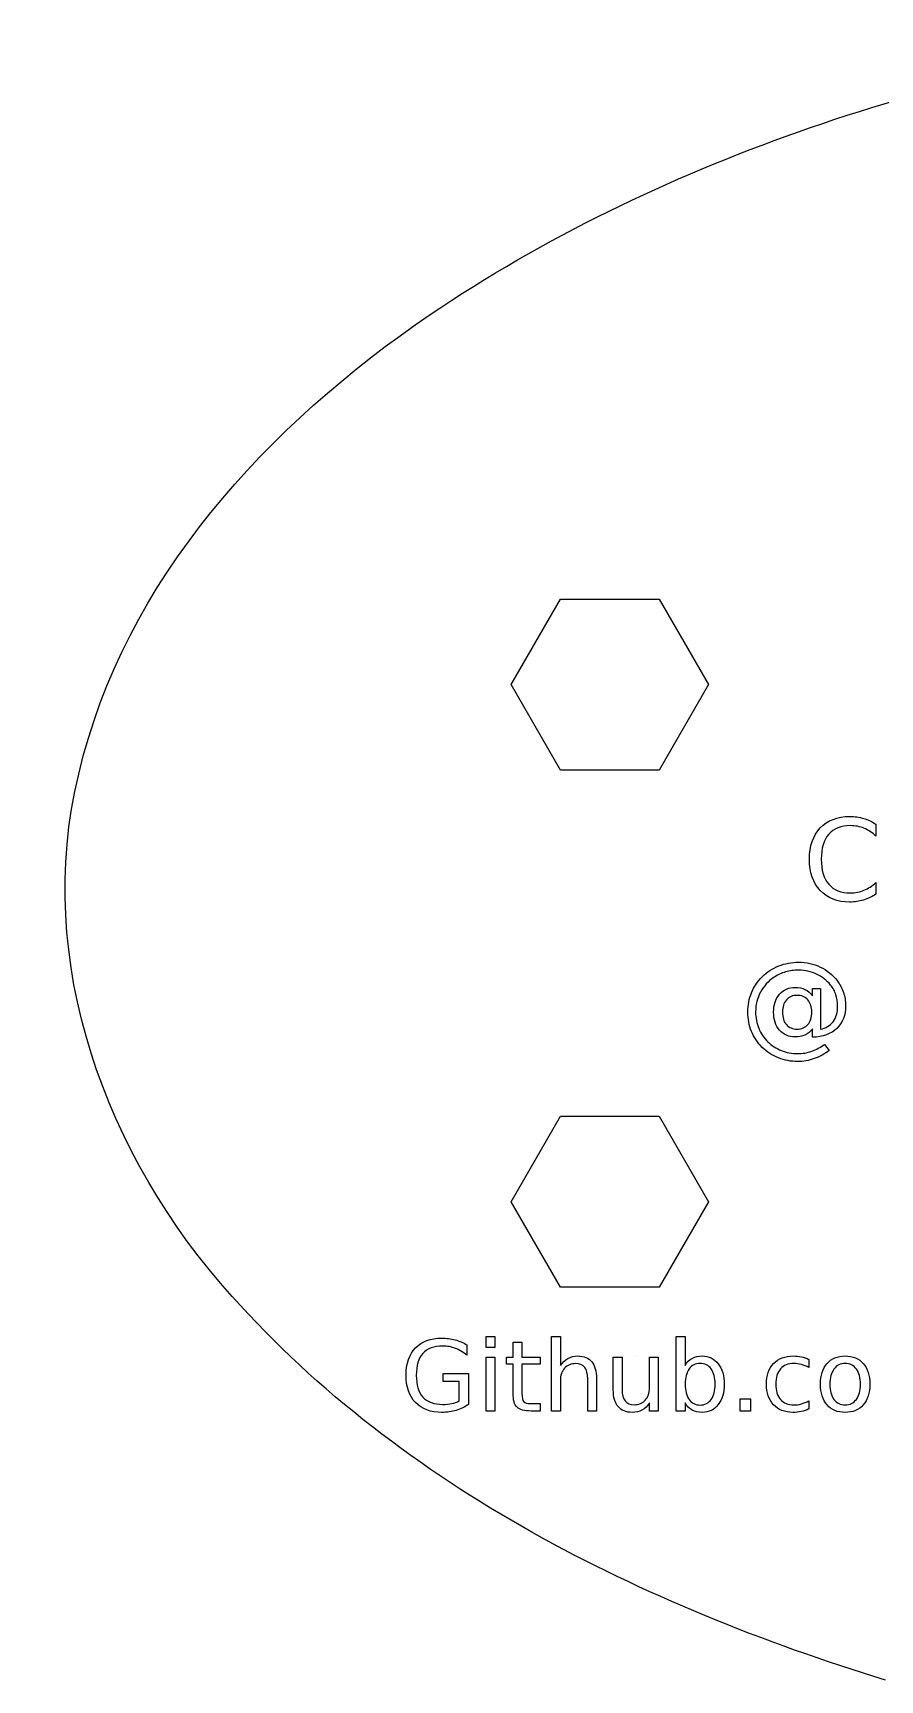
# Model space of a CAD drawing. Extents: x 1 to 248, y 2 to 47.
# Drawn here: x 169.87 to 191.33, y 4.94 to 46.67 of the extents above; entities that cross this region are included whole.
import ezdxf

# ---------------------------------------------------------------- set-up
doc = ezdxf.new("R2010")
doc.units = 0
doc.layers.get('0').update_dxf_attribs({"linetype": 'CONTINUOUS'})

msp = doc.modelspace()

# ---------------------------------------------------------------- linework, layer by layer
at = {"color": 1}
for p, q in [((181.978565, 30.156517), (183.228565, 32.321581)), ((183.228565, 32.321581), (185.728565, 32.321581)), ((185.728565, 32.321581), (186.978565, 30.156517)), ((183.228565, 27.991454), (181.978565, 30.156517)), ((186.978565, 30.156517), (185.728565, 27.991454)), ((185.728565, 27.991454), (183.228565, 27.991454)), ((181.978565, 17.05639), (183.228565, 19.221454)), ((183.228565, 19.221454), (185.728565, 19.221454)), ((185.728565, 19.221454), (186.978565, 17.05639)), ((183.228565, 14.891326), (181.978565, 17.05639)), ((186.978565, 17.05639), (185.728565, 14.891326)), ((185.728565, 14.891326), (183.228565, 14.891326))]:
    msp.add_line(p, q, dxfattribs=at)
at = {"color": 5}
for p, q in [((191.224095, 26.617766), (191.224095, 26.319662)), ((191.224095, 26.617763), (191.224095, 26.617766)), ((191.224095, 25.145433), (191.224095, 24.850129)), ((189.617406, 22.276366), (189.617406, 22.459706)), ((189.617406, 22.459706), (189.817544, 22.459706)), ((189.817544, 22.459706), (189.817544, 21.429638)), ((188.854631, 21.857899), (188.854651, 21.857899)), ((189.617487, 21.43943), (189.617406, 21.439433)), ((189.617487, 21.223899), (189.617487, 21.43943)), ((189.915549, 21.043352), (190.041499, 20.888003)), ((180.857523, 13.42834), (180.857523, 13.167012)), ((181.344921, 13.644684), (181.568571, 13.644684)), ((181.344921, 13.361476), (181.344921, 13.644684)), ((181.568571, 13.361476), (181.344921, 13.361476)), ((181.568571, 13.644684), (181.568571, 13.361476)), ((182.031685, 13.114726), (182.031685, 13.50125)), ((182.031685, 13.50125), (182.256554, 13.50125)), ((182.256539, 13.501257), (182.256539, 13.114733)), ((182.256554, 13.50125), (182.256539, 13.501257)), ((183.004029, 11.753389), (183.004029, 13.644678)), ((183.004029, 13.644678), (183.228884, 13.644678)), ((183.228884, 13.644678), (183.228884, 12.903235)), ((186.16431, 11.753404), (186.16431, 13.644692)), ((186.16431, 13.644692), (186.389164, 13.644692)), ((186.389164, 13.644692), (186.389164, 12.90811)), ((181.344921, 13.114733), (181.568571, 13.114733)), ((181.344921, 11.753395), (181.344921, 13.114733)), ((181.568571, 13.114733), (181.568571, 11.753395)), ((181.867599, 12.940913), (181.867599, 13.114726)), ((181.867599, 13.114726), (182.031685, 13.114726)), ((182.031685, 12.940913), (181.867599, 12.940913)), ((182.031685, 12.2019), (182.031685, 12.940913)), ((182.256539, 13.114733), (182.717201, 13.114733)), ((182.717201, 12.94092), (182.256539, 12.94092)), ((182.256539, 12.94092), (182.256539, 12.201907)), ((182.717201, 13.114733), (182.717201, 12.94092)), ((184.569597, 12.290638), (184.569597, 13.114733)), ((184.569597, 13.114733), (184.793248, 13.114733)), ((184.793248, 13.114733), (184.793248, 12.299146)), ((185.132358, 13.147552), (185.132358, 13.147552)), ((185.486176, 12.34291), (185.486176, 13.11474)), ((185.486176, 13.11474), (185.709826, 13.11474)), ((185.709826, 13.11474), (185.709826, 11.753402)), ((189.525103, 13.062468), (189.525103, 12.853406)), ((189.525103, 13.062457), (189.525103, 13.062468)), ((190.444004, 13.147552), (190.444004, 13.147552)), ((190.444076, 12.957943), (190.444004, 12.957937)), ((180.260715, 12.499701), (180.260715, 12.701471)), ((180.260715, 12.701471), (180.904917, 12.701471)), ((180.904917, 12.701471), (180.904917, 11.922348)), ((183.228884, 12.52279), (183.228884, 11.753389)), ((183.920522, 11.753395), (183.920522, 12.567768)), ((184.144086, 12.575049), (184.144172, 12.57506)), ((184.144172, 12.57506), (184.144172, 11.753395)), ((186.389164, 12.90811), (186.389164, 12.908102)), ((180.661827, 12.499701), (180.260715, 12.499701)), ((180.661827, 12.012293), (180.661827, 12.499701)), ((184.569697, 12.290639), (184.569597, 12.290638)), ((187.150058, 12.432849), (187.150058, 12.432849)), ((180.661827, 12.012313), (180.661827, 12.012293)), ((181.568571, 11.753395), (181.344921, 11.753395)), ((182.487515, 11.940576), (182.717244, 11.940576)), ((182.717244, 11.753391), (182.487515, 11.753391)), ((182.717244, 11.940576), (182.717244, 11.753391)), ((183.228884, 11.753389), (183.004029, 11.753389)), ((184.144172, 11.753395), (183.920522, 11.753395)), ((185.486176, 11.753402), (185.486176, 11.962465)), ((185.709826, 11.753402), (185.486176, 11.753402)), ((186.389164, 11.753404), (186.16431, 11.753404)), ((186.389164, 11.957605), (186.389164, 11.753404)), ((187.78454, 12.062128), (188.041004, 12.062128)), ((187.78454, 11.753395), (187.78454, 12.062128)), ((188.041004, 11.753395), (187.78454, 11.753395)), ((188.041004, 12.062128), (188.041004, 11.753395)), ((189.525103, 12.012284), (189.525103, 11.805653))]:
    msp.add_line(p, q, dxfattribs=at)
at = {"color": 1}
for points in [[(179.929915, 39.533839), (185.718395, 43.443578), (192.530855, 45.592598), (199.388565, 46.668516)], [(171.027755, 27.889781), (172.173005, 32.827791), (175.844265, 36.749031), (179.929915, 39.533839)], [(174.916365, 14.658753), (171.726525, 18.175752), (169.868115, 23.165869), (171.027755, 27.889781)], [(191.461005, 4.936792), (185.311845, 6.828417), (179.254415, 9.792313), (174.916365, 14.658753)]]:
    msp.add_open_spline(points, degree=3, dxfattribs=at)
at = {"color": 5}
for points in [[(189.811943, 26.52539), (189.993887, 26.719461), (190.243007, 26.816497), (190.559304, 26.816497)], [(190.559304, 26.816497), (190.684334, 26.816497), (190.801896, 26.799703), (190.911989, 26.766115)], [(190.911989, 26.766115), (191.023023, 26.73346), (191.127058, 26.68401), (191.224095, 26.617763)], [(189.539037, 25.731846), (189.539037, 26.067738), (189.630006, 26.332253), (189.811943, 26.52539)], [(190.027475, 26.364445), (189.900584, 26.218891), (189.837139, 26.008026), (189.837139, 25.731848)], [(190.576098, 26.584174), (190.337247, 26.584174), (190.154373, 26.510931), (190.027475, 26.364445)], [(190.918991, 26.518398), (190.811692, 26.562248), (190.697394, 26.584174), (190.576098, 26.584174)], [(191.224095, 26.319662), (191.128925, 26.4083), (191.027224, 26.474545), (190.918991, 26.518398)], [(189.811943, 24.938301), (189.630006, 25.132372), (189.539037, 25.396887), (189.539037, 25.731846)], [(189.837139, 25.731848), (189.837139, 25.456604), (189.900584, 25.245738), (190.027475, 25.099251)], [(190.027475, 25.099251), (190.154373, 24.953699), (190.337247, 24.880922), (190.576098, 24.880922)], [(190.918991, 24.946698), (191.027224, 24.990549), (191.128925, 25.056794), (191.224095, 25.145433)], [(190.559304, 24.648595), (190.243007, 24.648595), (189.993887, 24.745164), (189.811943, 24.938301)], [(190.909199, 24.698977), (190.799099, 24.665389), (190.682467, 24.648595), (190.559304, 24.648595)], [(190.576098, 24.880922), (190.697394, 24.880922), (190.811692, 24.902848), (190.918991, 24.946698)], [(191.224095, 24.850129), (191.125191, 24.782953), (191.020226, 24.732569), (190.909199, 24.698977)], [(188.343868, 22.757801), (188.464231, 22.876297), (188.603254, 22.966801), (188.760939, 23.029314)], [(188.760939, 23.029314), (188.918617, 23.092763), (189.085628, 23.124487), (189.261971, 23.124487)], [(189.261971, 23.124487), (189.459778, 23.124487), (189.64312, 23.0839), (189.811994, 23.002727)], [(189.811994, 23.002727), (189.981808, 22.921553), (190.124096, 22.806323), (190.238857, 22.657038)], [(188.072363, 22.351932), (188.135818, 22.505883), (188.22632, 22.641172), (188.343868, 22.757801)], [(188.64196, 22.742415), (188.495478, 22.647245), (188.380717, 22.522218), (188.297677, 22.367335)], [(188.934471, 22.876771), (188.829039, 22.846917), (188.731535, 22.802132), (188.64196, 22.742415)], [(189.264761, 22.922952), (189.15, 22.922952), (189.039903, 22.907559), (188.934471, 22.876771)], [(189.719621, 22.824989), (189.580594, 22.890298), (189.428974, 22.922952), (189.264761, 22.922952)], [(190.075107, 22.545079), (189.978071, 22.667307), (189.859575, 22.76061), (189.719621, 22.824989)], [(190.208059, 22.301557), (190.179105, 22.389262), (190.134788, 22.470436), (190.075107, 22.545079)], [(190.238857, 22.657038), (190.308834, 22.565601), (190.362017, 22.466232), (190.398406, 22.358934)], [(187.977179, 21.866289), (187.977179, 22.0361), (188.008907, 22.197981), (188.072363, 22.351932)], [(188.297677, 22.367335), (188.21557, 22.213385), (188.174517, 22.046372), (188.174517, 21.866297)], [(188.630727, 21.857901), (188.630727, 22.044507), (188.681113, 22.196125), (188.781884, 22.312754)], [(188.781884, 22.312754), (188.882648, 22.429383), (189.012803, 22.487697), (189.172348, 22.487697)], [(188.953975, 22.169998), (188.887745, 22.093489), (188.854631, 21.989456), (188.854631, 21.857899)], [(189.22409, 22.284761), (189.111189, 22.284761), (189.021151, 22.246507), (188.953975, 22.169998)], [(189.172348, 22.487697), (189.268451, 22.487697), (189.352892, 22.469969), (189.425669, 22.434514)], [(189.495596, 22.168598), (189.428419, 22.24604), (189.337918, 22.284761), (189.22409, 22.284761)], [(189.425669, 22.434514), (189.498447, 22.399993), (189.562359, 22.347276), (189.617406, 22.276366)], [(189.59636, 21.857899), (189.59636, 21.988523), (189.562772, 22.092089), (189.495596, 22.168598)], [(190.25281, 22.020248), (190.25281, 22.120083), (190.237893, 22.213852), (190.208059, 22.301557)], [(190.398406, 22.358934), (190.435748, 22.251635), (190.45442, 22.140604), (190.45442, 22.025841)], [(188.070942, 21.370848), (188.008434, 21.524798), (187.977179, 21.689945), (187.977179, 21.866289)], [(188.174517, 21.866297), (188.174517, 21.717944), (188.201104, 21.578922), (188.254276, 21.449231)], [(188.780483, 21.403047), (188.680646, 21.519676), (188.630727, 21.671294), (188.630727, 21.857901)], [(188.854651, 21.857899), (188.854651, 21.724475), (188.887766, 21.619509), (188.953995, 21.542999)], [(189.497016, 21.5444), (189.563245, 21.620908), (189.59636, 21.725408), (189.59636, 21.857899)], [(190.136642, 21.615778), (190.214087, 21.720278), (190.25281, 21.855101), (190.25281, 22.020248)], [(190.45442, 22.025841), (190.45442, 21.780454), (190.380245, 21.58685), (190.231896, 21.445029)], [(188.343848, 20.966379), (188.224419, 21.083008), (188.13345, 21.217831), (188.070942, 21.370848)], [(188.254276, 21.449231), (188.308396, 21.319539), (188.386305, 21.205243), (188.488003, 21.106342)], [(189.172348, 21.229503), (189.011869, 21.229503), (188.881248, 21.287351), (188.780483, 21.403047)], [(188.953995, 21.542999), (189.020224, 21.467424), (189.111193, 21.429636), (189.226901, 21.429636)], [(189.226901, 21.429636), (189.341669, 21.429636), (189.431707, 21.467891), (189.497016, 21.5444)], [(189.617406, 21.439433), (189.561392, 21.36759), (189.497013, 21.314407), (189.424269, 21.279885)], [(190.231896, 21.445029), (190.08354, 21.303208), (189.878737, 21.229498), (189.617487, 21.223899)], [(189.817544, 21.429638), (189.953771, 21.450163), (190.060136, 21.51221), (190.136642, 21.615778)], [(188.752517, 20.700464), (188.5995, 20.761112), (188.463277, 20.84975), (188.343848, 20.966379)], [(188.488003, 21.106342), (188.585973, 21.009306), (188.699337, 20.935596), (188.828095, 20.885212)], [(188.828095, 20.885212), (188.956853, 20.833893), (189.094476, 20.808233), (189.240965, 20.808233)], [(189.424269, 21.279885), (189.352425, 21.246297), (189.268451, 21.229503), (189.172348, 21.229503)], [(189.240965, 20.808233), (189.361321, 20.808233), (189.47935, 20.828758), (189.595051, 20.869808)], [(189.595051, 20.869808), (189.711679, 20.909931), (189.818512, 20.967779), (189.915549, 21.043352)], [(190.041499, 20.888003), (189.924871, 20.797498), (189.797513, 20.728454), (189.659427, 20.68087)], [(189.240965, 20.608092), (189.06835, 20.608092), (188.905534, 20.638883), (188.752517, 20.700464)], [(189.659427, 20.68087), (189.522273, 20.632351), (189.382786, 20.608092), (189.240965, 20.608092)], [(179.559386, 13.351753), (179.719831, 13.517869), (179.941857, 13.600927), (180.225464, 13.600927)], [(180.246136, 13.399173), (180.024105, 13.399173), (179.857176, 13.337183), (179.745348, 13.213205)], [(180.225464, 13.600927), (180.343771, 13.600927), (180.456, 13.586343), (180.562151, 13.557174)], [(180.568229, 13.340826), (180.466131, 13.379724), (180.358766, 13.399173), (180.246136, 13.399173)], [(180.562151, 13.557174), (180.669114, 13.528006), (180.767571, 13.485061), (180.857523, 13.42834)], [(179.319938, 12.65893), (179.319938, 12.955507), (179.399754, 13.186448), (179.559386, 13.351753)], [(179.745348, 13.213205), (179.634333, 13.089226), (179.578826, 12.904473), (179.578826, 12.658945)], [(180.857523, 13.167012), (180.76673, 13.243995), (180.670299, 13.301933), (180.568229, 13.340826)], [(183.228884, 12.903235), (183.282403, 12.985072), (183.345203, 13.046251), (183.417283, 13.086771)], [(183.619029, 12.953071), (183.498294, 12.953071), (183.403081, 12.91458), (183.333391, 12.837598)], [(183.417283, 13.086771), (183.490204, 13.127284), (183.574072, 13.14754), (183.668888, 13.14754)], [(183.845116, 12.857051), (183.794846, 12.921065), (183.719483, 12.953071), (183.619029, 12.953071)], [(183.668888, 13.14754), (183.82528, 13.14754), (183.943588, 13.098921), (184.02381, 13.001682)], [(184.02381, 13.001682), (184.103994, 12.905254), (184.144086, 12.763043), (184.144086, 12.575049)], [(186.389164, 12.908102), (186.436185, 12.989137), (186.495339, 13.0491), (186.566625, 13.087993)], [(186.769647, 12.960363), (186.65134, 12.960363), (186.558153, 12.913365), (186.490087, 12.819371)], [(186.566625, 13.087993), (186.638781, 13.127703), (186.724676, 13.147557), (186.824309, 13.147557)], [(187.047988, 12.819371), (186.980706, 12.913365), (186.887926, 12.960363), (186.769647, 12.960363)], [(186.824309, 13.147557), (186.989618, 13.147557), (187.123728, 13.081922), (187.226639, 12.95065)], [(187.226639, 12.95065), (187.330353, 12.819378), (187.382209, 12.646779), (187.382209, 12.432855)], [(188.448194, 12.432836), (188.448194, 12.654864), (188.508968, 12.829488), (188.630515, 12.956708)], [(188.630515, 12.956708), (188.752875, 13.083929), (188.920205, 13.147539), (189.132507, 13.147539)], [(189.142226, 12.957927), (188.997178, 12.957927), (188.884548, 12.911737), (188.804335, 12.819358)], [(189.132507, 13.147539), (189.201413, 13.147539), (189.268672, 13.140247), (189.334281, 13.125663)], [(189.334281, 12.931191), (189.271109, 12.949015), (189.20709, 12.957927), (189.142226, 12.957927)], [(189.334281, 13.125663), (189.399938, 13.111891), (189.463546, 13.090822), (189.525103, 13.062457)], [(189.819256, 12.432849), (189.819256, 12.656498), (189.874358, 12.831527), (189.984561, 12.957937)], [(189.984561, 12.957937), (190.095576, 13.084347), (190.248724, 13.147552), (190.444004, 13.147552)], [(190.444004, 12.957937), (190.324082, 12.957937), (190.229275, 12.91094), (190.159585, 12.816946)], [(190.444004, 13.147552), (190.638482, 13.147552), (190.791228, 13.084347), (190.902243, 12.957937)], [(190.727291, 12.815733), (190.65762, 12.910539), (190.563215, 12.957943), (190.444076, 12.957943)], [(190.902243, 12.957937), (191.013259, 12.831527), (191.068766, 12.656498), (191.068766, 12.432849)], [(179.559386, 11.966106), (179.399754, 12.132222), (179.319938, 12.363163), (179.319938, 12.65893)], [(179.578826, 12.658945), (179.578826, 12.414229), (179.634333, 12.229881), (179.745348, 12.105902)], [(183.333391, 12.837598), (183.263719, 12.760615), (183.228884, 12.655679), (183.228884, 12.52279)], [(183.920522, 12.567768), (183.920522, 12.696608), (183.895386, 12.793036), (183.845116, 12.857051)], [(186.490087, 12.819371), (186.422805, 12.72618), (186.389164, 12.597339), (186.389164, 12.432849)], [(187.150058, 12.432849), (187.150058, 12.597344), (187.116035, 12.726185), (187.047988, 12.819371)], [(188.804335, 12.819358), (188.724151, 12.727792), (188.684059, 12.598951), (188.684059, 12.432836)], [(189.525103, 12.853406), (189.461931, 12.888251), (189.398323, 12.914179), (189.334281, 12.931191)], [(190.159585, 12.816946), (190.089913, 12.723754), (190.055078, 12.595724), (190.055078, 12.432853)], [(190.831798, 12.432856), (190.831798, 12.59411), (190.796962, 12.721736), (190.727291, 12.815733)], [(179.745348, 12.105902), (179.857176, 11.981923), (180.024105, 11.919934), (180.246136, 11.919934)], [(182.130171, 11.849411), (182.064513, 11.914237), (182.031685, 12.031733), (182.031685, 12.2019)], [(182.256539, 12.201907), (182.256539, 12.090894), (182.271544, 12.019586), (182.301553, 11.987984)], [(184.691264, 11.864006), (184.61022, 11.961244), (184.569697, 12.103455), (184.569697, 12.290639)], [(184.793248, 12.299146), (184.793248, 12.170305), (184.818383, 12.073472), (184.868653, 12.008647)], [(185.380379, 12.028101), (185.45091, 12.105083), (185.486176, 12.21002), (185.486176, 12.34291)], [(186.389164, 12.432849), (186.389164, 12.268354), (186.422805, 12.139108), (186.490087, 12.045111)], [(187.047988, 12.045111), (187.116035, 12.139105), (187.150058, 12.268351), (187.150058, 12.432849)], [(187.382209, 12.432855), (187.382209, 12.218931), (187.330353, 12.046332), (187.226639, 11.91506)], [(188.629297, 11.911395), (188.508562, 12.040236), (188.448194, 12.214049), (188.448194, 12.432836)], [(188.684059, 12.432836), (188.684059, 12.26672), (188.724151, 12.137474), (188.804335, 12.045098)], [(189.984561, 11.907761), (189.874358, 12.034982), (189.819256, 12.210011), (189.819256, 12.432849)], [(190.055078, 12.432853), (190.055078, 12.269979), (190.089531, 12.141543), (190.158438, 12.047545)], [(190.727291, 12.048764), (190.796962, 12.142758), (190.831798, 12.270789), (190.831798, 12.432856)], [(191.068766, 12.432849), (191.068766, 12.210011), (191.013259, 12.034982), (190.902243, 11.907761)], [(180.225464, 11.718148), (179.941857, 11.718148), (179.719831, 11.800801), (179.559386, 11.966106)], [(180.591324, 11.769197), (180.477069, 11.735164), (180.355116, 11.718148), (180.225464, 11.718148)], [(180.246136, 11.919934), (180.332819, 11.919934), (180.410203, 11.927226), (180.478287, 11.94181)], [(180.478287, 11.94181), (180.546334, 11.957206), (180.607514, 11.980707), (180.661827, 12.012313)], [(180.904917, 11.922348), (180.81011, 11.855095), (180.705579, 11.804044), (180.591324, 11.769197)], [(182.487515, 11.753391), (182.314924, 11.753391), (182.195809, 11.785397), (182.130171, 11.849411)], [(182.301553, 11.987984), (182.332327, 11.956378), (182.394315, 11.940576), (182.487515, 11.940576)], [(185.04739, 11.718148), (184.890998, 11.718148), (184.772289, 11.766767), (184.691264, 11.864006)], [(184.868653, 12.008647), (184.918924, 11.944634), (184.994286, 11.912627), (185.094741, 11.912627)], [(185.296572, 11.777713), (185.225276, 11.738003), (185.142216, 11.718148), (185.04739, 11.718148)], [(185.094741, 11.912627), (185.215476, 11.912627), (185.310688, 11.951118), (185.380379, 12.028101)], [(185.486176, 11.962465), (185.431891, 11.879815), (185.36869, 11.818231), (185.296572, 11.777713)], [(186.566625, 11.776498), (186.495329, 11.816208), (186.436176, 11.876577), (186.389164, 11.957605)], [(186.490087, 12.045111), (186.558134, 11.95192), (186.65132, 11.905324), (186.769647, 11.905324)], [(186.824309, 11.718152), (186.724638, 11.718152), (186.638743, 11.737601), (186.566625, 11.776498)], [(186.769647, 11.905324), (186.887954, 11.905324), (186.980735, 11.95192), (187.047988, 12.045111)], [(187.226639, 11.91506), (187.123728, 11.783788), (186.989618, 11.718152), (186.824309, 11.718152)], [(189.117927, 11.718134), (188.912908, 11.718134), (188.750031, 11.782554), (188.629297, 11.911395)], [(188.804335, 12.045098), (188.884519, 11.953532), (188.997149, 11.907748), (189.142226, 11.907748)], [(189.330625, 11.74001), (189.264204, 11.725426), (189.193304, 11.718134), (189.117927, 11.718134)], [(189.142226, 11.907748), (189.207023, 11.907748), (189.271042, 11.916259), (189.334281, 11.93328)], [(189.525103, 11.805653), (189.462695, 11.776485), (189.397869, 11.754604), (189.330625, 11.74001)], [(189.334281, 11.93328), (189.398314, 11.951104), (189.461921, 11.977439), (189.525103, 12.012284)], [(190.444004, 11.718147), (190.248724, 11.718147), (190.095576, 11.781351), (189.984561, 11.907761)], [(190.158438, 12.047545), (190.228109, 11.954364), (190.323322, 11.907773), (190.444076, 11.907773)], [(190.902243, 11.907761), (190.791228, 11.781351), (190.638482, 11.718147), (190.444004, 11.718147)], [(190.444076, 11.907773), (190.563195, 11.907773), (190.657601, 11.95477), (190.727291, 12.048764)]]:
    msp.add_open_spline(points, degree=3, dxfattribs=at)

doc.saveas('drawing.dxf')
